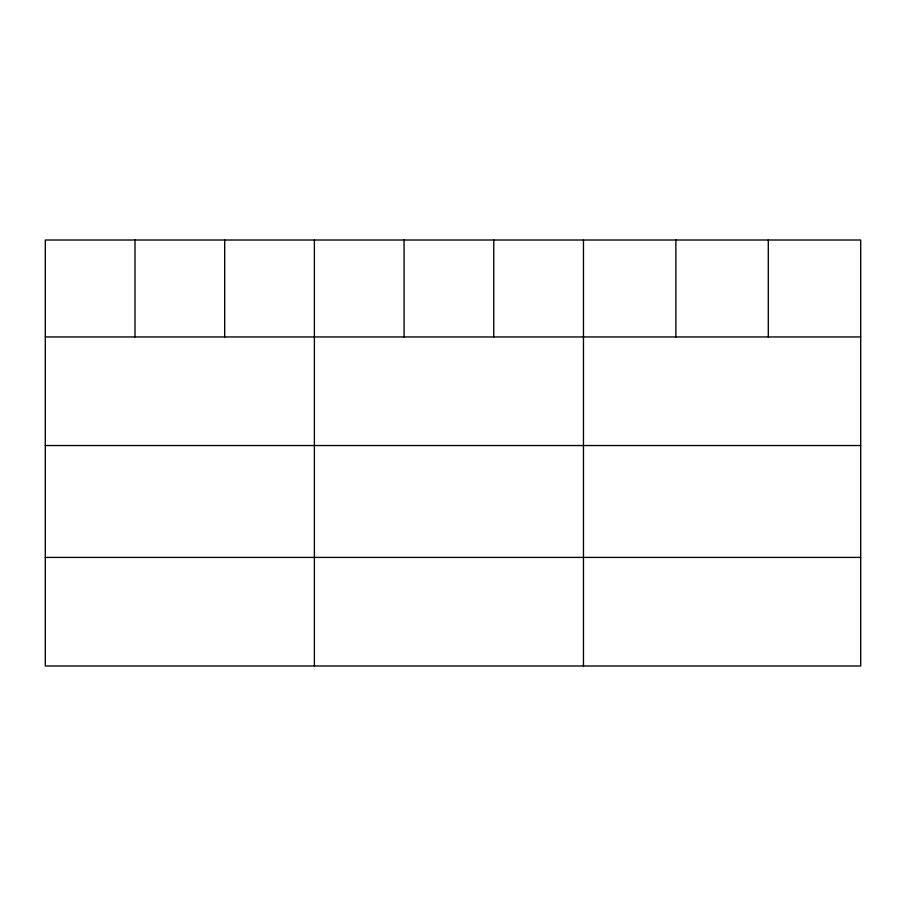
<?xml version="1.0" encoding="UTF-8"?>
<svg xmlns="http://www.w3.org/2000/svg" width="906" height="906" viewBox="0 0 906 906"><rect width="100%" height="100%" fill="white"/><g stroke="black" fill="none" stroke-linecap="round" stroke-linejoin="round"><path stroke-width="1.36" d="M860.7 336.953L860.7 665.989L45.3 665.989L45.3 240.011L860.7 240.011L860.7 336.953L45.3 336.953M45.3 445.537L860.7 445.537M45.3 557.405L860.7 557.405M768.288 240.011L768.288 336.953M675.876 240.011L675.876 336.953M583.464 240.011L583.464 665.989M493.77 240.011L493.77 336.953M404.076 240.011L404.076 336.953M314.382 240.011L314.382 665.989M224.688 240.011L224.688 336.953M134.994 240.011L134.994 336.953"/></g></svg>
